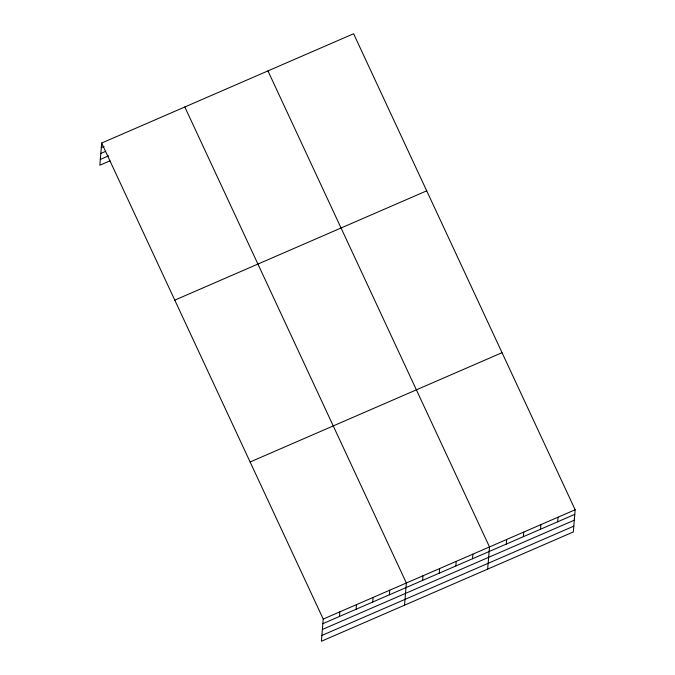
<?xml version="1.0" encoding="UTF-8"?>
<svg xmlns="http://www.w3.org/2000/svg" width="675" height="675" viewBox="0 0 675 675"><rect width="100%" height="100%" fill="white"/><g stroke="black" fill="none" stroke-linecap="round" stroke-linejoin="round"><path stroke-width="1.01" d="M101.672 143.049L323.224 619.068L321.401 641.25L573.328 531.951L575.151 509.768L353.599 33.75L101.672 143.049L99.849 165.232L110.008 160.827M339.466 616.461L339.846 611.854M356.096 609.247L356.476 604.64M372.727 602.033L373.106 597.426M389.348 594.818L389.728 590.212M404.536 605.18L406.358 582.998L184.807 106.979M422.609 580.39L422.989 575.783M439.231 573.176L439.611 568.569M455.861 565.962L456.241 561.355M472.492 558.748L472.871 554.141M487.671 569.109L489.493 546.927L267.95 70.917M506.25 544.109L506.63 539.502M523.378 536.676L523.758 532.069M540.515 529.242L540.894 524.635M557.643 521.809L558.023 517.202M101.292 147.656L104.06 146.458M100.811 153.461L105.435 151.453M100.322 159.435L108.641 155.824M174.783 300.139L426.718 190.839M250.113 461.987L502.04 352.679M323.224 619.068L575.151 509.768M322.844 623.675L574.771 514.375M322.363 629.48L574.298 520.172M321.874 635.453L573.809 526.146"/></g></svg>
